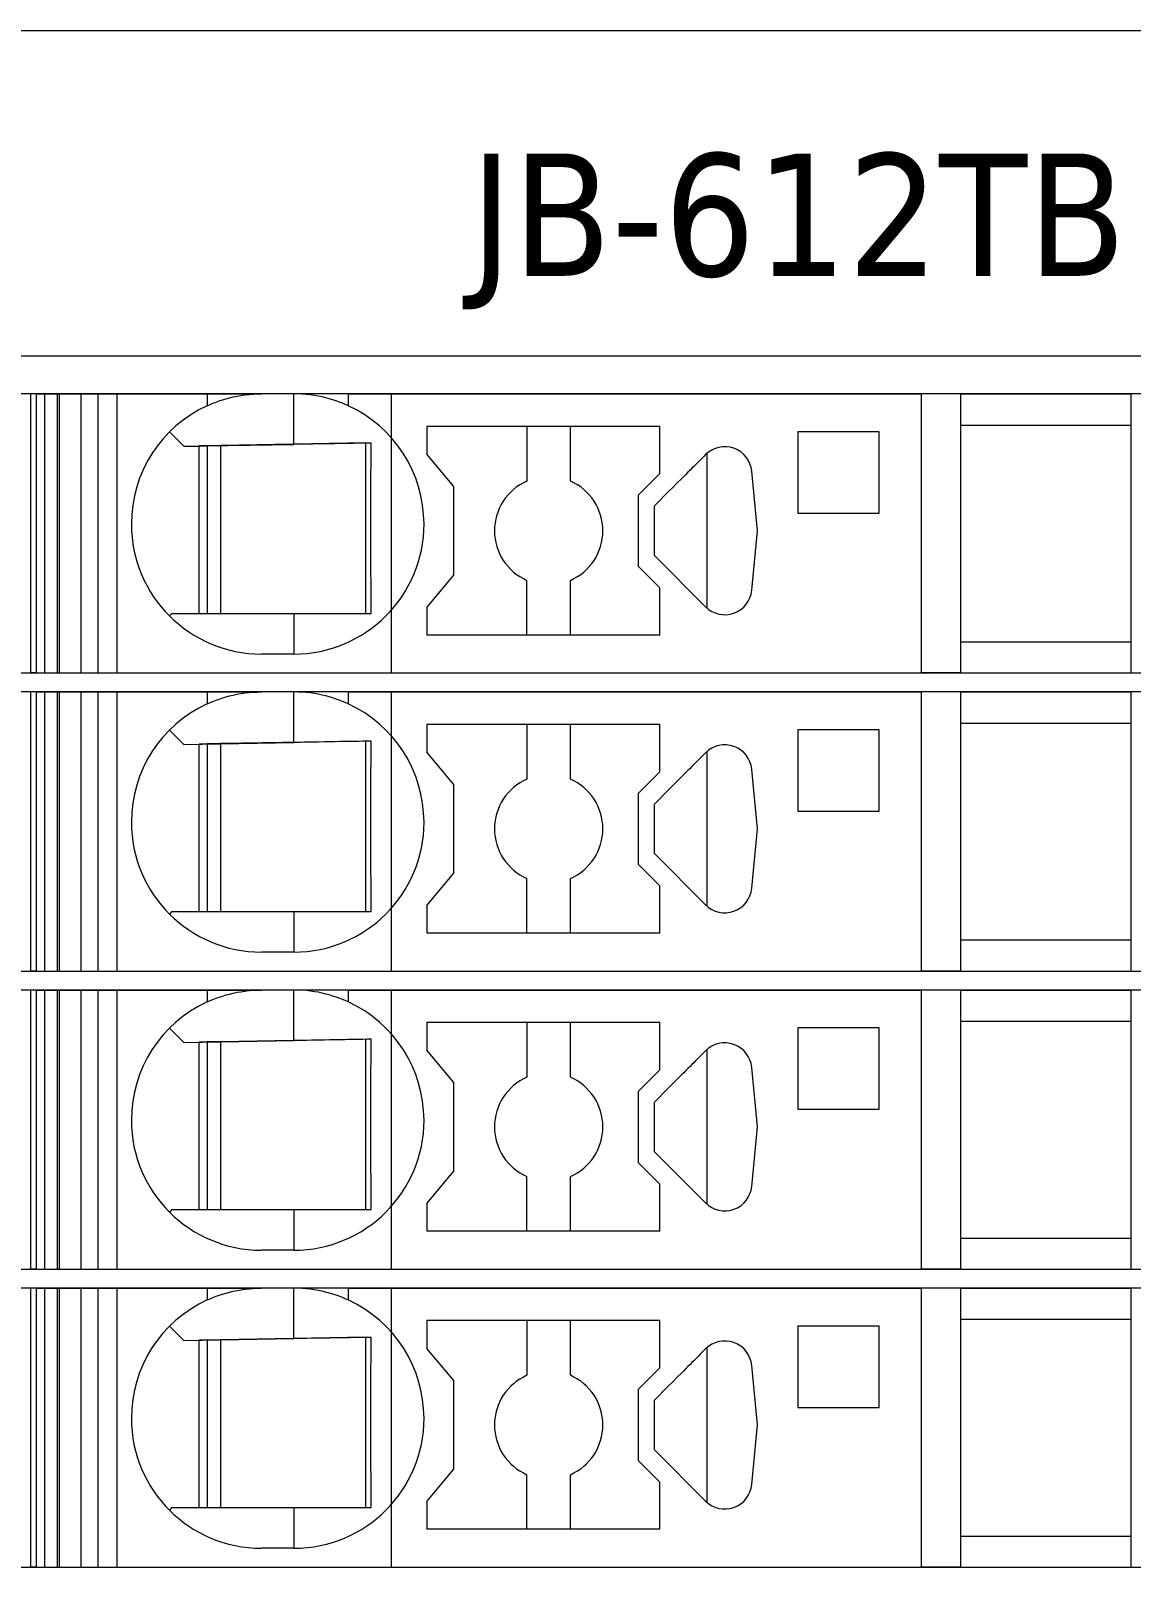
# Model space of a CAD drawing. Header units: millimetres. Extents: x 0 to 1680, y 0 to 1188.
# Drawn here: x 891.89 to 912.2, y 517.85 to 546.2 of the extents above; entities that cross this region are included whole.
import ezdxf
from ezdxf.enums import TextEntityAlignment as Align

# ---------------------------------------------------------------- set-up
doc = ezdxf.new("R2010")
doc.units = ezdxf.units.MM
for name, color, linetype, lineweight in [('EPLAN100', 7, 'Continuous', 13), ('EPLAN108', 5, 'Continuous', 9), ('EPLAN309', 5, 'Continuous', 5), ('EPLAN493', 5, 'Continuous', 5), ('MAIN-1', 7, 'Continuous', 5), ('MAIN-2', 7, 'Continuous', 5)]:
    doc.layers.add(name, color=color, linetype=linetype, lineweight=lineweight)
doc.styles.add('Tahoma', font='')
doc.styles.get('Tahoma').set_extended_font_data('Tahoma')

# ---------------------------------------------------------------- blocks, each defined once
blk = doc.blocks.new('EPLSYM_LibrarySPECIAL_Symbol12_Variant0_Placement8')
at = {"layer": 'EPLAN309', "lineweight": 13, "ltscale": 16}
blk.add_lwpolyline([(0, -5.15), (68.15, -5.15), (68.15, 0), (0, 0)], close=True, dxfattribs=at)
at = {"layer": 'EPLAN493', "color": 5, "style": 'Tahoma'}
blk.add_attdef('17_20450', text='', height=2.3478, dxfattribs=at).set_placement((0, -21.83478), align=Align.MIDDLE_RIGHT)
blk = doc.blocks.new('EPLSYM_LibrarySPECIAL_Symbol12_Variant0_Placement8_1')
at = {"layer": 'EPLAN309', "lineweight": 13, "ltscale": 16}
blk.add_lwpolyline([(0, -5.15), (68.15, -5.15), (68.15, 0), (0, 0)], close=True, dxfattribs=at)
at = {"layer": 'EPLAN493', "color": 5, "style": 'Tahoma'}
blk.add_attdef('17_20450', text='', height=2.3478, dxfattribs=at).set_placement((0, -21.83478), align=Align.MIDDLE_RIGHT)
blk = doc.blocks.new('EPLSYM_LibrarySPECIAL_Symbol12_Variant0_Placement8_2')
at = {"layer": 'EPLAN309', "lineweight": 13, "ltscale": 16}
blk.add_lwpolyline([(0, -5.15), (68.15, -5.15), (68.15, 0), (0, 0)], close=True, dxfattribs=at)
at = {"layer": 'EPLAN493', "color": 5, "style": 'Tahoma'}
blk.add_attdef('17_20450', text='', height=2.3478, dxfattribs=at).set_placement((0, -21.83478), align=Align.MIDDLE_RIGHT)
blk = doc.blocks.new('EPLSYM_LibrarySPECIAL_Symbol12_Variant0_Placement8_3')
at = {"layer": 'EPLAN309', "lineweight": 13, "ltscale": 16}
blk.add_lwpolyline([(0, -5.15), (68.15, -5.15), (68.15, 0), (0, 0)], close=True, dxfattribs=at)
at = {"layer": 'EPLAN493', "color": 5, "style": 'Tahoma'}
blk.add_attdef('17_20450', text='', height=2.3478, dxfattribs=at).set_placement((0, -21.83478), align=Align.MIDDLE_RIGHT)

msp = doc.modelspace()

# ---------------------------------------------------------------- linework, layer by layer
at = {"layer": 'EPLAN100', "lineweight": 0, "ltscale": 6}
msp.add_lwpolyline([(886, 540.2), (924, 540.2), (924, 546.2), (886, 546.2)], close=True, dxfattribs=at)
at = {"layer": 'MAIN-1'}
for p, q in [((892.001, 539.5), (891.893, 539.5)), ((891.893, 534.35), (891.893, 539.5)), ((892.001, 539.5), (895.15, 539.5)), ((892.001, 534.35), (892.001, 539.5)), ((895.15, 539.5), (896.15, 539.5)), ((895.15, 539.5), (895.15, 539.282)), ((895.15, 539.282), (895.202, 539.305)), ((895.202, 539.305), (895.256, 539.327)), ((895.256, 539.327), (895.313, 539.349)), ((895.313, 539.349), (895.372, 539.37)), ((895.372, 539.37), (895.433, 539.39)), ((895.433, 539.39), (895.497, 539.409)), ((895.497, 539.409), (895.563, 539.427)), ((895.563, 539.427), (895.631, 539.443)), ((895.631, 539.443), (895.701, 539.458)), ((895.701, 539.458), (895.772, 539.47)), ((895.772, 539.47), (895.846, 539.481)), ((895.846, 539.481), (895.921, 539.489)), ((895.921, 539.489), (895.997, 539.495)), ((895.997, 539.495), (896.073, 539.499)), ((896.073, 539.499), (896.15, 539.5)), ((896.75, 539.5), (896.15, 539.5)), ((896.827, 539.499), (896.75, 539.5)), ((897.75, 539.5), (896.75, 539.5)), ((896.75, 538.568), (896.75, 539.5)), ((896.903, 539.495), (896.827, 539.499)), ((896.979, 539.489), (896.903, 539.495)), ((897.054, 539.481), (896.979, 539.489)), ((897.128, 539.47), (897.054, 539.481)), ((897.199, 539.458), (897.128, 539.47)), ((897.269, 539.443), (897.199, 539.458)), ((897.337, 539.427), (897.269, 539.443)), ((897.403, 539.409), (897.337, 539.427)), ((897.467, 539.39), (897.403, 539.409)), ((897.528, 539.37), (897.467, 539.39)), ((897.587, 539.349), (897.528, 539.37)), ((897.644, 539.327), (897.587, 539.349)), ((897.698, 539.305), (897.644, 539.327)), ((897.75, 539.282), (897.698, 539.305)), ((897.75, 539.5), (908.332, 539.5)), ((897.75, 539.5), (897.75, 539.282)), ((909.05, 539.5), (908.332, 539.5)), ((908.332, 534.35), (908.332, 539.5)), ((909.05, 539.5), (912.2, 539.5)), ((909.05, 539.5), (909.05, 534.35)), ((912.2, 534.35), (912.2, 539.5)), ((894.453, 538.797), (894.717, 538.533)), ((899.2, 538.9), (899.2, 538.389)), ((903.5, 538.9), (899.2, 538.9)), ((901.05, 538.9), (901.05, 537.892)), ((901.85, 537.892), (901.85, 538.9)), ((903.5, 538.029), (903.5, 538.9)), ((906.05, 538.8), (906.05, 537.3)), ((907.55, 538.8), (906.05, 538.8)), ((907.55, 537.3), (907.55, 538.8)), ((909.05, 538.925), (912.2, 538.925)), ((894.717, 538.533), (896.75, 538.568)), ((895, 535.45), (895, 538.538)), ((895.15, 538.54), (895.15, 535.45)), ((895.4, 535.45), (895.4, 538.545)), ((896.87, 538.57), (896.75, 538.568)), ((896.987, 538.572), (896.87, 538.57)), ((897.1, 538.574), (896.987, 538.572)), ((897.209, 538.576), (897.1, 538.574)), ((897.313, 538.578), (897.209, 538.576)), ((897.412, 538.579), (897.313, 538.578)), ((897.507, 538.581), (897.412, 538.579)), ((897.599, 538.583), (897.507, 538.581)), ((897.688, 538.584), (897.599, 538.583)), ((897.774, 538.586), (897.688, 538.584)), ((897.858, 538.587), (897.774, 538.586)), ((897.94, 538.588), (897.858, 538.587)), ((898.02, 538.59), (897.94, 538.588)), ((898.099, 538.591), (898.02, 538.59)), ((898.079, 535.45), (898.079, 538.591)), ((898.176, 538.592), (898.099, 538.591)), ((898.173, 538.303), (898.174, 538.377)), ((898.174, 538.377), (898.175, 538.45)), ((898.175, 538.45), (898.176, 538.522)), ((898.176, 538.522), (898.176, 538.592)), ((899.7, 537.793), (899.2, 538.389)), ((904.346, 538.379), (904.315, 538.347)), ((904.367, 538.398), (904.367, 535.552)), ((898.171, 538.07), (898.172, 538.149)), ((898.172, 538.149), (898.173, 538.227)), ((898.173, 538.227), (898.173, 538.303)), ((904.058, 538.09), (904.021, 538.053)), ((904.094, 538.126), (904.058, 538.09)), ((904.127, 538.159), (904.094, 538.126)), ((904.158, 538.191), (904.127, 538.159)), ((904.19, 538.222), (904.158, 538.191)), ((904.221, 538.253), (904.19, 538.222)), ((904.252, 538.285), (904.221, 538.253)), ((904.284, 538.316), (904.252, 538.285)), ((904.315, 538.347), (904.284, 538.316)), ((898.169, 537.817), (898.17, 537.904)), ((898.169, 537.726), (898.169, 537.817)), ((898.17, 537.988), (898.171, 538.07)), ((898.17, 537.904), (898.17, 537.988)), ((903.1, 537.629), (903.5, 538.029)), ((903.823, 537.856), (903.742, 537.774)), ((903.902, 537.934), (903.823, 537.856)), ((903.943, 537.975), (903.902, 537.934)), ((903.983, 538.015), (903.943, 537.975)), ((904.021, 538.053), (903.983, 538.015)), ((905.302, 536.975), (905.198, 538.072)), ((898.167, 537.431), (898.168, 537.534)), ((898.168, 537.632), (898.169, 537.726)), ((898.168, 537.534), (898.168, 537.632)), ((899.7, 536.157), (899.7, 537.793)), ((903.1, 537.629), (903.1, 536.321)), ((903.486, 537.518), (903.4, 537.432)), ((903.572, 537.604), (903.486, 537.518)), ((903.658, 537.69), (903.572, 537.604)), ((903.742, 537.774), (903.658, 537.69)), ((898.167, 537.324), (898.167, 537.431)), ((898.167, 537.213), (898.167, 537.324)), ((903.4, 537.302), (903.4, 537.432)), ((903.4, 537.171), (903.4, 537.302)), ((906.05, 537.3), (907.55, 537.3)), ((898.167, 537.1), (898.167, 537.213)), ((898.167, 536.979), (898.167, 537.1)), ((898.167, 536.861), (898.167, 536.979)), ((903.4, 537.04), (903.4, 537.171)), ((903.4, 536.91), (903.4, 537.04)), ((905.198, 535.878), (905.302, 536.975)), ((898.167, 536.747), (898.167, 536.861)), ((898.168, 536.638), (898.167, 536.747)), ((903.4, 536.779), (903.4, 536.91)), ((903.4, 536.648), (903.4, 536.779)), ((898.168, 536.534), (898.168, 536.638)), ((898.169, 536.434), (898.168, 536.534)), ((898.169, 536.339), (898.169, 536.434)), ((903.4, 536.518), (903.4, 536.648)), ((903.4, 536.518), (904.346, 535.571)), ((898.17, 536.248), (898.169, 536.339)), ((898.171, 536.159), (898.17, 536.248)), ((898.172, 536.073), (898.171, 536.159)), ((899.2, 535.561), (899.7, 536.157)), ((903.5, 535.921), (903.1, 536.321)), ((898.172, 535.99), (898.172, 536.073)), ((898.173, 535.908), (898.172, 535.99)), ((898.174, 535.829), (898.173, 535.908)), ((898.175, 535.75), (898.174, 535.829)), ((901.05, 535.05), (901.05, 536.058)), ((901.85, 535.05), (901.85, 536.058)), ((903.5, 535.05), (903.5, 535.921)), ((898.176, 535.674), (898.175, 535.75)), ((898.176, 535.598), (898.176, 535.674)), ((898.177, 535.524), (898.176, 535.598)), ((899.2, 535.561), (899.2, 535.05)), ((894.5, 535.45), (894.453, 535.403)), ((894.5, 535.45), (896.75, 535.45)), ((896.75, 535.45), (896.842, 535.45)), ((896.75, 535.45), (896.75, 534.7)), ((896.842, 535.45), (896.933, 535.45)), ((896.933, 535.45), (897.023, 535.45)), ((897.023, 535.45), (897.11, 535.45)), ((897.11, 535.45), (897.195, 535.45)), ((897.195, 535.45), (897.278, 535.45)), ((897.278, 535.45), (897.358, 535.45)), ((897.358, 535.45), (897.436, 535.45)), ((897.436, 535.45), (897.511, 535.45)), ((897.511, 535.45), (897.585, 535.45)), ((897.585, 535.45), (897.657, 535.45)), ((897.657, 535.45), (897.726, 535.45)), ((897.726, 535.45), (897.795, 535.45)), ((897.795, 535.45), (897.861, 535.45)), ((897.861, 535.45), (897.927, 535.45)), ((897.927, 535.45), (897.991, 535.45)), ((897.991, 535.45), (898.055, 535.45)), ((898.055, 535.45), (898.117, 535.45)), ((898.117, 535.45), (898.178, 535.45)), ((898.178, 535.45), (898.177, 535.524)), ((903.5, 535.05), (899.2, 535.05)), ((896.75, 534.7), (896.15, 534.7)), ((909.05, 534.925), (912.2, 534.925)), ((892.001, 534.35), (891.893, 534.35)), ((892.001, 534.35), (908.332, 534.35)), ((909.05, 534.35), (908.332, 534.35)), ((909.05, 534.35), (912.2, 534.35)), ((892.001, 534), (891.893, 534)), ((891.893, 528.85), (891.893, 534)), ((892.001, 534), (895.15, 534)), ((892.001, 528.85), (892.001, 534)), ((895.15, 534), (896.15, 534)), ((895.15, 534), (895.15, 533.782)), ((895.256, 533.827), (895.313, 533.849)), ((895.313, 533.849), (895.372, 533.87)), ((895.372, 533.87), (895.433, 533.89)), ((895.433, 533.89), (895.497, 533.909)), ((895.497, 533.909), (895.563, 533.927)), ((895.563, 533.927), (895.631, 533.943)), ((895.631, 533.943), (895.701, 533.958)), ((895.701, 533.958), (895.772, 533.97)), ((895.772, 533.97), (895.846, 533.981)), ((895.846, 533.981), (895.921, 533.989)), ((895.921, 533.989), (895.997, 533.995)), ((895.997, 533.995), (896.073, 533.999)), ((896.073, 533.999), (896.15, 534)), ((896.75, 534), (896.15, 534)), ((896.827, 533.999), (896.75, 534)), ((897.75, 534), (896.75, 534)), ((896.75, 533.068), (896.75, 534)), ((896.903, 533.995), (896.827, 533.999)), ((896.979, 533.989), (896.903, 533.995)), ((897.054, 533.981), (896.979, 533.989)), ((897.128, 533.97), (897.054, 533.981)), ((897.199, 533.958), (897.128, 533.97)), ((897.269, 533.943), (897.199, 533.958)), ((897.337, 533.927), (897.269, 533.943)), ((897.403, 533.909), (897.337, 533.927)), ((897.467, 533.89), (897.403, 533.909)), ((897.528, 533.87), (897.467, 533.89)), ((897.587, 533.849), (897.528, 533.87)), ((897.644, 533.827), (897.587, 533.849)), ((897.75, 534), (908.332, 534)), ((897.75, 534), (897.75, 533.782)), ((909.05, 534), (908.332, 534)), ((908.332, 528.85), (908.332, 534)), ((909.05, 534), (912.2, 534)), ((909.05, 534), (909.05, 528.85)), ((912.2, 528.85), (912.2, 534)), ((895.15, 533.782), (895.202, 533.805)), ((895.202, 533.805), (895.256, 533.827)), ((897.698, 533.805), (897.644, 533.827)), ((897.75, 533.782), (897.698, 533.805)), ((894.453, 533.297), (894.717, 533.033)), ((899.2, 533.4), (899.2, 532.889)), ((903.5, 533.4), (899.2, 533.4)), ((901.05, 533.4), (901.05, 532.392)), ((901.85, 532.392), (901.85, 533.4)), ((903.5, 532.529), (903.5, 533.4)), ((906.05, 533.3), (906.05, 531.8)), ((907.55, 533.3), (906.05, 533.3)), ((907.55, 531.8), (907.55, 533.3)), ((909.05, 533.425), (912.2, 533.425)), ((894.717, 533.033), (896.75, 533.068)), ((895, 529.95), (895, 533.038)), ((895.15, 533.04), (895.15, 529.95)), ((895.4, 529.95), (895.4, 533.045)), ((896.87, 533.07), (896.75, 533.068)), ((896.987, 533.072), (896.87, 533.07)), ((897.1, 533.074), (896.987, 533.072)), ((897.209, 533.076), (897.1, 533.074)), ((897.313, 533.078), (897.209, 533.076)), ((897.412, 533.079), (897.313, 533.078)), ((897.507, 533.081), (897.412, 533.079)), ((897.599, 533.083), (897.507, 533.081)), ((897.688, 533.084), (897.599, 533.083)), ((897.774, 533.086), (897.688, 533.084)), ((897.858, 533.087), (897.774, 533.086)), ((897.94, 533.088), (897.858, 533.087)), ((898.02, 533.09), (897.94, 533.088)), ((898.099, 533.091), (898.02, 533.09)), ((898.079, 529.95), (898.079, 533.091)), ((898.176, 533.092), (898.099, 533.091)), ((898.175, 532.95), (898.176, 533.022)), ((898.176, 533.022), (898.176, 533.092)), ((898.172, 532.649), (898.173, 532.727)), ((898.173, 532.803), (898.174, 532.877)), ((898.173, 532.727), (898.173, 532.803)), ((898.174, 532.877), (898.175, 532.95)), ((899.7, 532.293), (899.2, 532.889)), ((904.19, 532.722), (904.158, 532.691)), ((904.221, 532.753), (904.19, 532.722)), ((904.252, 532.785), (904.221, 532.753)), ((904.284, 532.816), (904.252, 532.785)), ((904.315, 532.847), (904.284, 532.816)), ((904.346, 532.879), (904.315, 532.847)), ((904.367, 532.898), (904.367, 530.052)), ((898.17, 532.488), (898.171, 532.57)), ((898.17, 532.404), (898.17, 532.488)), ((898.171, 532.57), (898.172, 532.649)), ((903.1, 532.129), (903.5, 532.529)), ((903.902, 532.434), (903.823, 532.356)), ((903.943, 532.475), (903.902, 532.434)), ((903.983, 532.515), (903.943, 532.475)), ((904.021, 532.553), (903.983, 532.515)), ((904.058, 532.59), (904.021, 532.553)), ((904.094, 532.626), (904.058, 532.59)), ((904.127, 532.659), (904.094, 532.626)), ((904.158, 532.691), (904.127, 532.659)), ((905.302, 531.475), (905.198, 532.572)), ((898.168, 532.132), (898.169, 532.226)), ((898.168, 532.034), (898.168, 532.132)), ((898.169, 532.317), (898.17, 532.404)), ((898.169, 532.226), (898.169, 532.317)), ((899.7, 530.657), (899.7, 532.293)), ((903.658, 532.19), (903.572, 532.104)), ((903.742, 532.274), (903.658, 532.19)), ((903.823, 532.356), (903.742, 532.274)), ((898.167, 531.931), (898.168, 532.034)), ((898.167, 531.824), (898.167, 531.931)), ((903.1, 532.129), (903.1, 530.821)), ((903.486, 532.018), (903.4, 531.932)), ((903.4, 531.802), (903.4, 531.932)), ((903.572, 532.104), (903.486, 532.018)), ((898.167, 531.713), (898.167, 531.824)), ((898.167, 531.6), (898.167, 531.713)), ((898.167, 531.479), (898.167, 531.6)), ((903.4, 531.671), (903.4, 531.802)), ((903.4, 531.54), (903.4, 531.671)), ((906.05, 531.8), (907.55, 531.8)), ((898.167, 531.361), (898.167, 531.479)), ((898.167, 531.247), (898.167, 531.361)), ((903.4, 531.41), (903.4, 531.54)), ((903.4, 531.279), (903.4, 531.41)), ((903.4, 531.148), (903.4, 531.279)), ((905.198, 530.378), (905.302, 531.475)), ((898.168, 531.138), (898.167, 531.247)), ((898.168, 531.034), (898.168, 531.138)), ((898.169, 530.934), (898.168, 531.034)), ((903.4, 531.018), (903.4, 531.148)), ((903.4, 531.018), (904.346, 530.071)), ((898.169, 530.839), (898.169, 530.934)), ((898.17, 530.748), (898.169, 530.839)), ((898.171, 530.659), (898.17, 530.748)), ((903.5, 530.421), (903.1, 530.821)), ((898.172, 530.573), (898.171, 530.659)), ((898.172, 530.49), (898.172, 530.573)), ((898.173, 530.408), (898.172, 530.49)), ((899.2, 530.061), (899.7, 530.657)), ((901.05, 529.55), (901.05, 530.558)), ((901.85, 529.55), (901.85, 530.558)), ((898.174, 530.329), (898.173, 530.408)), ((898.175, 530.25), (898.174, 530.329)), ((898.176, 530.174), (898.175, 530.25)), ((898.176, 530.098), (898.176, 530.174)), ((903.5, 529.55), (903.5, 530.421)), ((894.5, 529.95), (894.453, 529.903)), ((894.5, 529.95), (896.75, 529.95)), ((896.75, 529.95), (896.842, 529.95)), ((896.75, 529.95), (896.75, 529.2)), ((896.842, 529.95), (896.933, 529.95)), ((896.933, 529.95), (897.023, 529.95)), ((897.023, 529.95), (897.11, 529.95)), ((897.11, 529.95), (897.195, 529.95)), ((897.195, 529.95), (897.278, 529.95)), ((897.278, 529.95), (897.358, 529.95)), ((897.358, 529.95), (897.436, 529.95)), ((897.436, 529.95), (897.511, 529.95)), ((897.511, 529.95), (897.585, 529.95)), ((897.585, 529.95), (897.657, 529.95)), ((897.657, 529.95), (897.726, 529.95)), ((897.726, 529.95), (897.795, 529.95)), ((897.795, 529.95), (897.861, 529.95)), ((897.861, 529.95), (897.927, 529.95)), ((897.927, 529.95), (897.991, 529.95)), ((897.991, 529.95), (898.055, 529.95)), ((898.055, 529.95), (898.117, 529.95)), ((898.117, 529.95), (898.178, 529.95)), ((898.177, 530.024), (898.176, 530.098)), ((898.178, 529.95), (898.177, 530.024)), ((899.2, 530.061), (899.2, 529.55)), ((903.5, 529.55), (899.2, 529.55)), ((909.05, 529.425), (912.2, 529.425)), ((896.75, 529.2), (896.15, 529.2)), ((892.001, 528.85), (891.893, 528.85)), ((892.001, 528.85), (908.332, 528.85)), ((909.05, 528.85), (908.332, 528.85)), ((909.05, 528.85), (912.2, 528.85)), ((892.001, 528.5), (891.893, 528.5)), ((891.893, 523.35), (891.893, 528.5)), ((892.001, 528.5), (895.15, 528.5)), ((892.001, 523.35), (892.001, 528.5)), ((895.15, 528.5), (896.15, 528.5)), ((895.15, 528.5), (895.15, 528.282)), ((895.631, 528.443), (895.701, 528.458)), ((895.701, 528.458), (895.772, 528.47)), ((895.772, 528.47), (895.846, 528.481)), ((895.846, 528.481), (895.921, 528.489)), ((895.921, 528.489), (895.997, 528.495)), ((895.997, 528.495), (896.073, 528.499)), ((896.073, 528.499), (896.15, 528.5)), ((896.75, 528.5), (896.15, 528.5)), ((896.827, 528.499), (896.75, 528.5)), ((897.75, 528.5), (896.75, 528.5)), ((896.75, 527.568), (896.75, 528.5)), ((896.903, 528.495), (896.827, 528.499)), ((896.979, 528.489), (896.903, 528.495)), ((897.054, 528.481), (896.979, 528.489)), ((897.128, 528.47), (897.054, 528.481)), ((897.199, 528.458), (897.128, 528.47)), ((897.269, 528.443), (897.199, 528.458)), ((897.75, 528.5), (908.332, 528.5)), ((897.75, 528.5), (897.75, 528.282)), ((909.05, 528.5), (908.332, 528.5)), ((908.332, 523.35), (908.332, 528.5)), ((909.05, 528.5), (912.2, 528.5)), ((909.05, 528.5), (909.05, 523.35)), ((912.2, 523.35), (912.2, 528.5)), ((895.15, 528.282), (895.202, 528.305)), ((895.202, 528.305), (895.256, 528.327)), ((895.256, 528.327), (895.313, 528.349)), ((895.313, 528.349), (895.372, 528.37)), ((895.372, 528.37), (895.433, 528.39)), ((895.433, 528.39), (895.497, 528.409)), ((895.497, 528.409), (895.563, 528.427)), ((895.563, 528.427), (895.631, 528.443)), ((897.337, 528.427), (897.269, 528.443)), ((897.403, 528.409), (897.337, 528.427)), ((897.467, 528.39), (897.403, 528.409)), ((897.528, 528.37), (897.467, 528.39)), ((897.587, 528.349), (897.528, 528.37)), ((897.644, 528.327), (897.587, 528.349)), ((897.698, 528.305), (897.644, 528.327)), ((897.75, 528.282), (897.698, 528.305)), ((899.2, 527.9), (899.2, 527.389)), ((903.5, 527.9), (899.2, 527.9)), ((901.05, 527.9), (901.05, 526.892)), ((901.85, 526.892), (901.85, 527.9)), ((903.5, 527.029), (903.5, 527.9)), ((909.05, 527.925), (912.2, 527.925)), ((894.453, 527.797), (894.717, 527.533)), ((906.05, 527.8), (906.05, 526.3)), ((907.55, 527.8), (906.05, 527.8)), ((907.55, 526.3), (907.55, 527.8)), ((894.717, 527.533), (896.75, 527.568)), ((895, 524.45), (895, 527.538)), ((895.15, 527.54), (895.15, 524.45)), ((895.4, 524.45), (895.4, 527.545)), ((896.87, 527.57), (896.75, 527.568)), ((896.987, 527.572), (896.87, 527.57)), ((897.1, 527.574), (896.987, 527.572)), ((897.209, 527.576), (897.1, 527.574)), ((897.313, 527.578), (897.209, 527.576)), ((897.412, 527.579), (897.313, 527.578)), ((897.507, 527.581), (897.412, 527.579)), ((897.599, 527.583), (897.507, 527.581)), ((897.688, 527.584), (897.599, 527.583)), ((897.774, 527.586), (897.688, 527.584)), ((897.858, 527.587), (897.774, 527.586)), ((897.94, 527.588), (897.858, 527.587)), ((898.02, 527.59), (897.94, 527.588)), ((898.099, 527.591), (898.02, 527.59)), ((898.079, 524.45), (898.079, 527.591)), ((898.176, 527.592), (898.099, 527.591)), ((898.173, 527.303), (898.174, 527.377)), ((898.174, 527.377), (898.175, 527.45)), ((898.175, 527.45), (898.176, 527.522)), ((898.176, 527.522), (898.176, 527.592)), ((899.7, 526.793), (899.2, 527.389)), ((904.284, 527.316), (904.252, 527.285)), ((904.315, 527.347), (904.284, 527.316)), ((904.346, 527.379), (904.315, 527.347)), ((904.367, 527.398), (904.367, 524.552)), ((898.17, 526.988), (898.171, 527.07)), ((898.171, 527.07), (898.172, 527.149)), ((898.172, 527.149), (898.173, 527.227)), ((898.173, 527.227), (898.173, 527.303)), ((903.1, 526.629), (903.5, 527.029)), ((904.021, 527.053), (903.983, 527.015)), ((904.058, 527.09), (904.021, 527.053)), ((904.094, 527.126), (904.058, 527.09)), ((904.127, 527.159), (904.094, 527.126)), ((904.158, 527.191), (904.127, 527.159)), ((904.19, 527.222), (904.158, 527.191)), ((904.221, 527.253), (904.19, 527.222)), ((904.252, 527.285), (904.221, 527.253)), ((905.302, 525.975), (905.198, 527.072)), ((898.169, 526.817), (898.17, 526.904)), ((898.169, 526.726), (898.169, 526.817)), ((898.17, 526.904), (898.17, 526.988)), ((899.7, 525.157), (899.7, 526.793)), ((903.742, 526.774), (903.658, 526.69)), ((903.823, 526.856), (903.742, 526.774)), ((903.902, 526.934), (903.823, 526.856)), ((903.943, 526.975), (903.902, 526.934)), ((903.983, 527.015), (903.943, 526.975)), ((898.167, 526.431), (898.168, 526.534)), ((898.168, 526.632), (898.169, 526.726)), ((898.168, 526.534), (898.168, 526.632)), ((903.1, 526.629), (903.1, 525.321)), ((903.486, 526.518), (903.4, 526.432)), ((903.572, 526.604), (903.486, 526.518)), ((903.658, 526.69), (903.572, 526.604)), ((898.167, 526.324), (898.167, 526.431)), ((898.167, 526.213), (898.167, 526.324)), ((898.167, 526.1), (898.167, 526.213)), ((903.4, 526.302), (903.4, 526.432)), ((903.4, 526.171), (903.4, 526.302)), ((906.05, 526.3), (907.55, 526.3)), ((898.167, 525.979), (898.167, 526.1)), ((898.167, 525.861), (898.167, 525.979)), ((903.4, 526.04), (903.4, 526.171)), ((903.4, 525.91), (903.4, 526.04)), ((903.4, 525.779), (903.4, 525.91)), ((905.198, 524.878), (905.302, 525.975)), ((898.167, 525.747), (898.167, 525.861)), ((898.168, 525.638), (898.167, 525.747)), ((898.168, 525.534), (898.168, 525.638)), ((903.4, 525.648), (903.4, 525.779)), ((903.4, 525.518), (903.4, 525.648)), ((898.169, 525.434), (898.168, 525.534)), ((898.169, 525.339), (898.169, 525.434)), ((898.17, 525.248), (898.169, 525.339)), ((903.4, 525.518), (904.346, 524.571)), ((898.171, 525.159), (898.17, 525.248)), ((898.172, 525.073), (898.171, 525.159)), ((898.172, 524.99), (898.172, 525.073)), ((899.2, 524.561), (899.7, 525.157)), ((901.05, 524.05), (901.05, 525.058)), ((901.85, 524.05), (901.85, 525.058)), ((903.5, 524.921), (903.1, 525.321)), ((898.173, 524.908), (898.172, 524.99)), ((898.174, 524.829), (898.173, 524.908)), ((898.175, 524.75), (898.174, 524.829)), ((903.5, 524.05), (903.5, 524.921)), ((898.176, 524.674), (898.175, 524.75)), ((898.176, 524.598), (898.176, 524.674)), ((898.177, 524.524), (898.176, 524.598)), ((898.178, 524.45), (898.177, 524.524)), ((899.2, 524.561), (899.2, 524.05)), ((894.5, 524.45), (894.453, 524.403)), ((894.5, 524.45), (896.75, 524.45)), ((896.75, 524.45), (896.842, 524.45)), ((896.75, 524.45), (896.75, 523.7)), ((896.842, 524.45), (896.933, 524.45)), ((896.933, 524.45), (897.023, 524.45)), ((897.023, 524.45), (897.11, 524.45)), ((897.11, 524.45), (897.195, 524.45)), ((897.195, 524.45), (897.278, 524.45)), ((897.278, 524.45), (897.358, 524.45)), ((897.358, 524.45), (897.436, 524.45)), ((897.436, 524.45), (897.511, 524.45)), ((897.511, 524.45), (897.585, 524.45)), ((897.585, 524.45), (897.657, 524.45)), ((897.657, 524.45), (897.726, 524.45)), ((897.726, 524.45), (897.795, 524.45)), ((897.795, 524.45), (897.861, 524.45)), ((897.861, 524.45), (897.927, 524.45)), ((897.927, 524.45), (897.991, 524.45)), ((897.991, 524.45), (898.055, 524.45)), ((898.055, 524.45), (898.117, 524.45)), ((898.117, 524.45), (898.178, 524.45)), ((903.5, 524.05), (899.2, 524.05)), ((909.05, 523.925), (912.2, 523.925)), ((896.75, 523.7), (896.15, 523.7)), ((892.001, 523.35), (891.893, 523.35)), ((892.001, 523.35), (908.332, 523.35)), ((909.05, 523.35), (908.332, 523.35)), ((909.05, 523.35), (912.2, 523.35)), ((892.001, 523), (891.893, 523)), ((891.893, 517.85), (891.893, 523)), ((892.001, 523), (895.15, 523)), ((892.001, 517.85), (892.001, 523)), ((895.15, 523), (896.15, 523)), ((895.15, 523), (895.15, 522.782)), ((895.15, 522.782), (895.202, 522.805)), ((895.202, 522.805), (895.256, 522.827)), ((895.256, 522.827), (895.313, 522.849)), ((895.313, 522.849), (895.372, 522.87)), ((895.372, 522.87), (895.433, 522.89)), ((895.433, 522.89), (895.497, 522.909)), ((895.497, 522.909), (895.563, 522.927)), ((895.563, 522.927), (895.631, 522.943)), ((895.631, 522.943), (895.701, 522.958)), ((895.701, 522.958), (895.772, 522.97)), ((895.772, 522.97), (895.846, 522.981)), ((895.846, 522.981), (895.921, 522.989)), ((895.921, 522.989), (895.997, 522.995)), ((895.997, 522.995), (896.073, 522.999)), ((896.073, 522.999), (896.15, 523)), ((896.75, 523), (896.15, 523)), ((896.827, 522.999), (896.75, 523)), ((897.75, 523), (896.75, 523)), ((896.75, 522.068), (896.75, 523)), ((896.903, 522.995), (896.827, 522.999)), ((896.979, 522.989), (896.903, 522.995)), ((897.054, 522.981), (896.979, 522.989)), ((897.128, 522.97), (897.054, 522.981)), ((897.199, 522.958), (897.128, 522.97)), ((897.269, 522.943), (897.199, 522.958)), ((897.337, 522.927), (897.269, 522.943)), ((897.403, 522.909), (897.337, 522.927)), ((897.467, 522.89), (897.403, 522.909)), ((897.528, 522.87), (897.467, 522.89)), ((897.587, 522.849), (897.528, 522.87)), ((897.644, 522.827), (897.587, 522.849)), ((897.698, 522.805), (897.644, 522.827)), ((897.75, 522.782), (897.698, 522.805)), ((897.75, 523), (908.332, 523)), ((897.75, 523), (897.75, 522.782)), ((909.05, 523), (908.332, 523)), ((908.332, 517.85), (908.332, 523)), ((909.05, 523), (912.2, 523)), ((909.05, 523), (909.05, 517.85)), ((912.2, 517.85), (912.2, 523)), ((894.453, 522.297), (894.717, 522.033)), ((899.2, 522.4), (899.2, 521.889)), ((903.5, 522.4), (899.2, 522.4)), ((901.05, 522.4), (901.05, 521.392)), ((901.85, 521.392), (901.85, 522.4)), ((903.5, 521.529), (903.5, 522.4)), ((906.05, 522.3), (906.05, 520.8)), ((907.55, 522.3), (906.05, 522.3)), ((907.55, 520.8), (907.55, 522.3)), ((909.05, 522.425), (912.2, 522.425)), ((894.717, 522.033), (896.75, 522.068)), ((895, 518.95), (895, 522.038)), ((895.15, 522.04), (895.15, 518.95)), ((895.4, 518.95), (895.4, 522.045)), ((896.87, 522.07), (896.75, 522.068)), ((896.987, 522.072), (896.87, 522.07)), ((897.1, 522.074), (896.987, 522.072)), ((897.209, 522.076), (897.1, 522.074)), ((897.313, 522.078), (897.209, 522.076)), ((897.412, 522.079), (897.313, 522.078)), ((897.507, 522.081), (897.412, 522.079)), ((897.599, 522.083), (897.507, 522.081)), ((897.688, 522.084), (897.599, 522.083)), ((897.774, 522.086), (897.688, 522.084)), ((897.858, 522.087), (897.774, 522.086)), ((897.94, 522.088), (897.858, 522.087)), ((898.02, 522.09), (897.94, 522.088)), ((898.099, 522.091), (898.02, 522.09)), ((898.079, 518.95), (898.079, 522.091)), ((898.176, 522.092), (898.099, 522.091)), ((898.174, 521.877), (898.175, 521.95)), ((898.175, 521.95), (898.176, 522.022)), ((898.176, 522.022), (898.176, 522.092)), ((898.171, 521.57), (898.172, 521.649)), ((898.172, 521.649), (898.173, 521.727)), ((898.173, 521.803), (898.174, 521.877)), ((898.173, 521.727), (898.173, 521.803)), ((899.7, 521.293), (899.2, 521.889)), ((904.127, 521.659), (904.094, 521.626)), ((904.158, 521.691), (904.127, 521.659)), ((904.19, 521.722), (904.158, 521.691)), ((904.221, 521.753), (904.19, 521.722)), ((904.252, 521.785), (904.221, 521.753)), ((904.284, 521.816), (904.252, 521.785)), ((904.315, 521.847), (904.284, 521.816)), ((904.346, 521.879), (904.315, 521.847)), ((904.367, 521.898), (904.367, 519.052)), ((898.169, 521.317), (898.17, 521.404)), ((898.17, 521.488), (898.171, 521.57)), ((898.17, 521.404), (898.17, 521.488)), ((903.1, 521.129), (903.5, 521.529)), ((903.902, 521.434), (903.823, 521.356)), ((903.943, 521.475), (903.902, 521.434)), ((903.983, 521.515), (903.943, 521.475)), ((904.021, 521.553), (903.983, 521.515)), ((904.058, 521.59), (904.021, 521.553)), ((904.094, 521.626), (904.058, 521.59)), ((905.302, 520.475), (905.198, 521.572)), ((898.168, 521.132), (898.169, 521.226)), ((898.168, 521.034), (898.168, 521.132)), ((898.169, 521.226), (898.169, 521.317)), ((899.7, 519.657), (899.7, 521.293)), ((903.1, 521.129), (903.1, 519.821)), ((903.572, 521.104), (903.486, 521.018)), ((903.658, 521.19), (903.572, 521.104)), ((903.742, 521.274), (903.658, 521.19)), ((903.823, 521.356), (903.742, 521.274)), ((898.167, 520.931), (898.168, 521.034)), ((898.167, 520.824), (898.167, 520.931)), ((898.167, 520.713), (898.167, 520.824)), ((903.486, 521.018), (903.4, 520.932)), ((903.4, 520.802), (903.4, 520.932)), ((903.4, 520.671), (903.4, 520.802)), ((906.05, 520.8), (907.55, 520.8)), ((898.167, 520.6), (898.167, 520.713)), ((898.167, 520.479), (898.167, 520.6)), ((903.4, 520.54), (903.4, 520.671)), ((903.4, 520.41), (903.4, 520.54)), ((898.167, 520.361), (898.167, 520.479)), ((898.167, 520.247), (898.167, 520.361)), ((898.168, 520.138), (898.167, 520.247)), ((903.4, 520.279), (903.4, 520.41)), ((903.4, 520.148), (903.4, 520.279)), ((905.198, 519.378), (905.302, 520.475)), ((898.168, 520.034), (898.168, 520.138)), ((898.169, 519.934), (898.168, 520.034)), ((903.4, 520.018), (903.4, 520.148)), ((903.4, 520.018), (904.346, 519.071)), ((898.169, 519.839), (898.169, 519.934)), ((898.17, 519.748), (898.169, 519.839)), ((898.171, 519.659), (898.17, 519.748)), ((898.172, 519.573), (898.171, 519.659)), ((899.2, 519.061), (899.7, 519.657)), ((903.5, 519.421), (903.1, 519.821)), ((898.172, 519.49), (898.172, 519.573)), ((898.173, 519.408), (898.172, 519.49)), ((898.174, 519.329), (898.173, 519.408)), ((901.05, 518.55), (901.05, 519.558)), ((901.85, 518.55), (901.85, 519.558)), ((903.5, 518.55), (903.5, 519.421)), ((898.175, 519.25), (898.174, 519.329)), ((898.176, 519.174), (898.175, 519.25)), ((898.176, 519.098), (898.176, 519.174)), ((898.177, 519.024), (898.176, 519.098)), ((894.5, 518.95), (894.453, 518.903)), ((894.5, 518.95), (896.75, 518.95)), ((896.75, 518.95), (896.842, 518.95)), ((896.75, 518.95), (896.75, 518.2)), ((896.842, 518.95), (896.933, 518.95)), ((896.933, 518.95), (897.023, 518.95)), ((897.023, 518.95), (897.11, 518.95)), ((897.11, 518.95), (897.195, 518.95)), ((897.195, 518.95), (897.278, 518.95)), ((897.278, 518.95), (897.358, 518.95)), ((897.358, 518.95), (897.436, 518.95)), ((897.436, 518.95), (897.511, 518.95)), ((897.511, 518.95), (897.585, 518.95)), ((897.585, 518.95), (897.657, 518.95)), ((897.657, 518.95), (897.726, 518.95)), ((897.726, 518.95), (897.795, 518.95)), ((897.795, 518.95), (897.861, 518.95)), ((897.861, 518.95), (897.927, 518.95)), ((897.927, 518.95), (897.991, 518.95)), ((897.991, 518.95), (898.055, 518.95)), ((898.055, 518.95), (898.117, 518.95)), ((898.117, 518.95), (898.178, 518.95)), ((898.178, 518.95), (898.177, 519.024)), ((899.2, 519.061), (899.2, 518.55)), ((903.5, 518.55), (899.2, 518.55)), ((909.05, 518.425), (912.2, 518.425)), ((896.75, 518.2), (896.15, 518.2)), ((892.001, 517.85), (891.893, 517.85)), ((892.001, 517.85), (908.332, 517.85)), ((909.05, 517.85), (908.332, 517.85)), ((909.05, 517.85), (912.2, 517.85))]:
    msp.add_line(p, q, dxfattribs=at)
for centre, radius, start, end in [((896.15, 537.1), 2.4, 114.6244, 180), ((896.75, 537.1), 2.4, 0, 65.3756), ((904.7, 538.025), 0.5, 5.4404, 135), ((901.45, 536.975), 1, 113.5782, 180), ((901.45, 536.975), 1, 0, 66.4218), ((896.15, 537.1), 2.4, 180, 270), ((896.75, 537.1), 2.4, 270, 0), ((901.45, 536.975), 1, 180, 246.4218), ((901.45, 536.975), 1, 293.5782, 0), ((904.7, 535.925), 0.5, 225, 354.5596), ((896.15, 531.6), 2.4, 114.6244, 180), ((896.75, 531.6), 2.4, 0, 65.3756), ((904.7, 532.525), 0.5, 5.4404, 135), ((901.45, 531.475), 1, 113.5782, 180), ((901.45, 531.475), 1, 0, 66.4218), ((896.15, 531.6), 2.4, 180, 270), ((896.75, 531.6), 2.4, 270, 0), ((901.45, 531.475), 1, 180, 246.4218), ((901.45, 531.475), 1, 293.5782, 0), ((904.7, 530.425), 0.5, 225, 354.5596), ((896.15, 526.1), 2.4, 114.6244, 180), ((896.75, 526.1), 2.4, 0, 65.3756), ((904.7, 527.025), 0.5, 5.4404, 135), ((901.45, 525.975), 1, 113.5782, 180), ((901.45, 525.975), 1, 0, 66.4218), ((896.15, 526.1), 2.4, 180, 270), ((896.75, 526.1), 2.4, 270, 0), ((901.45, 525.975), 1, 180, 246.4218), ((901.45, 525.975), 1, 293.5782, 0), ((904.7, 524.925), 0.5, 225, 354.5596), ((896.15, 520.6), 2.4, 114.6244, 180), ((896.75, 520.6), 2.4, 0, 65.3756), ((904.7, 521.525), 0.5, 5.4404, 135), ((901.45, 520.475), 1, 113.5782, 180), ((901.45, 520.475), 1, 0, 66.4218), ((896.15, 520.6), 2.4, 180, 270), ((896.75, 520.6), 2.4, 270, 0), ((901.45, 520.475), 1, 180, 246.4218), ((901.45, 520.475), 1, 293.5782, 0), ((904.7, 519.425), 0.5, 225, 354.5596)]:
    msp.add_arc(centre, radius, start, end, dxfattribs=at)
at = {"layer": 'MAIN-2'}
for p, q in [((892.15, 539.5), (892.15, 534.35)), ((892.389, 534.35), (892.389, 539.5)), ((892.417, 539.5), (892.417, 534.35)), ((892.82, 539.5), (892.82, 534.35)), ((893.136, 534.35), (893.136, 539.5)), ((893.481, 539.5), (893.481, 534.35)), ((898.55, 534.35), (898.55, 539.5)), ((894.717, 538.533), (895, 538.538)), ((895.15, 538.542), (895, 538.539)), ((895, 538.539), (895, 538.538)), ((895, 538.538), (895, 538.538)), ((895.4, 538.548), (895.15, 538.543)), ((895.15, 538.542), (895.15, 538.543)), ((895.15, 538.542), (895.15, 538.54)), ((895.4, 538.553), (898.079, 538.6)), ((895.4, 538.548), (895.4, 538.553)), ((895.4, 538.545), (895.4, 538.548)), ((898.079, 538.6), (898.176, 538.592)), ((898.079, 538.591), (898.079, 538.6)), ((895.15, 535.45), (895.15, 535.45)), ((895.4, 535.45), (895.4, 535.45)), ((892.15, 534), (892.15, 528.85)), ((892.389, 528.85), (892.389, 534)), ((892.417, 534), (892.417, 528.85)), ((892.82, 534), (892.82, 528.85)), ((893.136, 528.85), (893.136, 534)), ((893.481, 534), (893.481, 528.85)), ((898.55, 528.85), (898.55, 534)), ((894.717, 533.033), (895, 533.038)), ((895.15, 533.042), (895, 533.039)), ((895, 533.039), (895, 533.038)), ((895, 533.038), (895, 533.038)), ((895.4, 533.048), (895.15, 533.043)), ((895.15, 533.042), (895.15, 533.043)), ((895.15, 533.042), (895.15, 533.04)), ((895.4, 533.053), (898.079, 533.1)), ((895.4, 533.048), (895.4, 533.053)), ((895.4, 533.045), (895.4, 533.048)), ((898.079, 533.1), (898.176, 533.092)), ((898.079, 533.091), (898.079, 533.1)), ((895.15, 529.95), (895.15, 529.95)), ((895.4, 529.95), (895.4, 529.95)), ((892.15, 528.5), (892.15, 523.35)), ((892.389, 523.35), (892.389, 528.5)), ((892.417, 528.5), (892.417, 523.35)), ((892.82, 528.5), (892.82, 523.35)), ((893.136, 523.35), (893.136, 528.5)), ((893.481, 528.5), (893.481, 523.35)), ((898.55, 523.35), (898.55, 528.5)), ((895.4, 527.553), (898.079, 527.6)), ((898.079, 527.6), (898.176, 527.592)), ((898.079, 527.591), (898.079, 527.6)), ((894.717, 527.533), (895, 527.538)), ((895.15, 527.542), (895, 527.539)), ((895, 527.539), (895, 527.538)), ((895, 527.538), (895, 527.538)), ((895.4, 527.548), (895.15, 527.543)), ((895.15, 527.542), (895.15, 527.543)), ((895.15, 527.542), (895.15, 527.54)), ((895.4, 527.548), (895.4, 527.553)), ((895.4, 527.545), (895.4, 527.548)), ((895.15, 524.45), (895.15, 524.45)), ((895.4, 524.45), (895.4, 524.45)), ((892.15, 523), (892.15, 517.85)), ((892.389, 517.85), (892.389, 523)), ((892.417, 523), (892.417, 517.85)), ((892.82, 523), (892.82, 517.85)), ((893.136, 517.85), (893.136, 523)), ((893.481, 523), (893.481, 517.85)), ((898.55, 517.85), (898.55, 523)), ((894.717, 522.033), (895, 522.038)), ((895.15, 522.042), (895, 522.039)), ((895, 522.039), (895, 522.038)), ((895, 522.038), (895, 522.038)), ((895.4, 522.048), (895.15, 522.043)), ((895.15, 522.042), (895.15, 522.043)), ((895.15, 522.042), (895.15, 522.04)), ((895.4, 522.053), (898.079, 522.1)), ((895.4, 522.048), (895.4, 522.053)), ((895.4, 522.045), (895.4, 522.048)), ((898.079, 522.1), (898.176, 522.092)), ((898.079, 522.091), (898.079, 522.1)), ((895.15, 518.95), (895.15, 518.95)), ((895.4, 518.95), (895.4, 518.95))]:
    msp.add_line(p, q, dxfattribs=at)

# ---------------------------------------------------------------- block references
for name, p in [('EPLSYM_LibrarySPECIAL_Symbol12_Variant0_Placement8', (873, 539.5)), ('EPLSYM_LibrarySPECIAL_Symbol12_Variant0_Placement8_1', (873, 534)), ('EPLSYM_LibrarySPECIAL_Symbol12_Variant0_Placement8_2', (873, 528.5)), ('EPLSYM_LibrarySPECIAL_Symbol12_Variant0_Placement8_3', (873, 523))]:
    msp.add_blockref(name, p)

# ---------------------------------------------------------------- texts
at = {"layer": 'EPLAN108', "color": 5, "style": 'Tahoma'}
msp.add_text('JB-612TB', height=2.2575, dxfattribs=at).set_placement((900, 541), align=Align.BOTTOM_LEFT)

doc.saveas('drawing.dxf')
